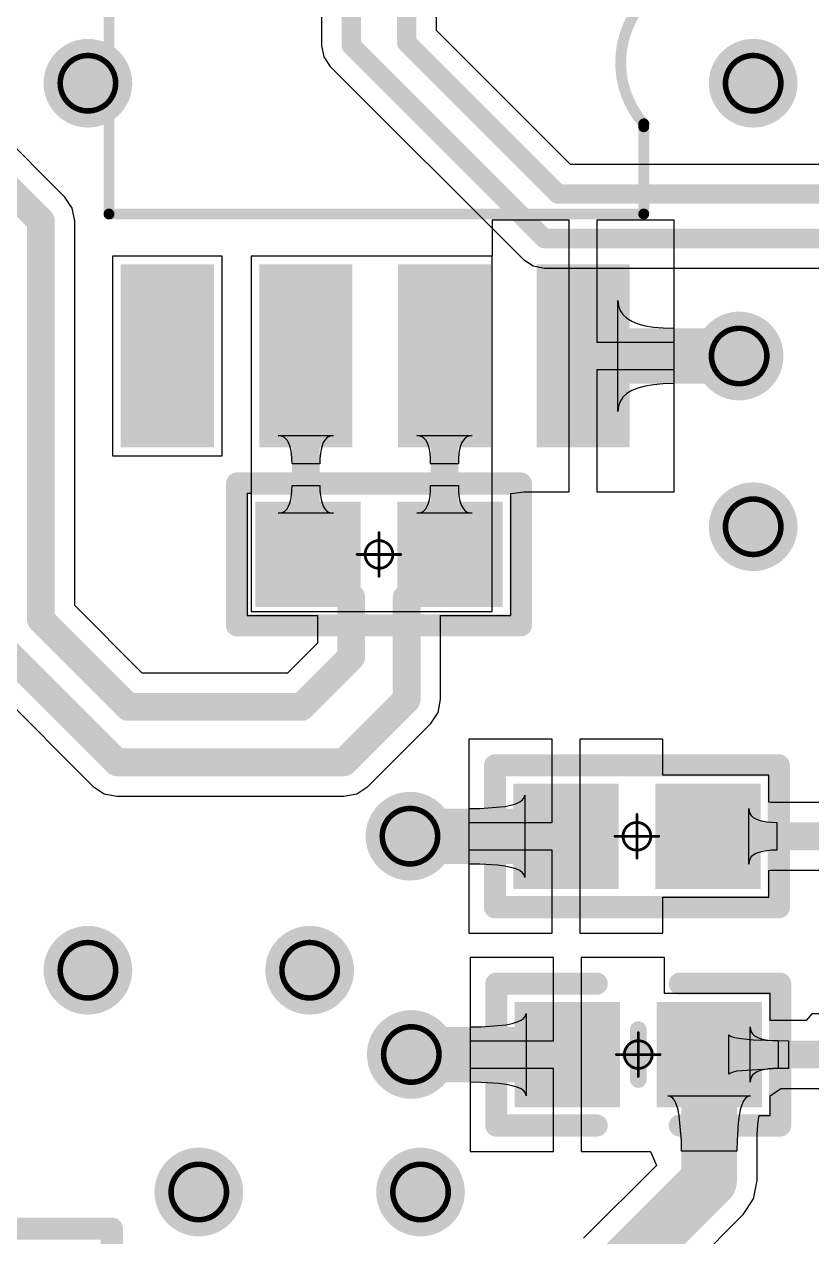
# Model space of a CAD drawing. Header units: millimetres. Extents: x -1.72 to 0.75, y -0.35 to 1.04.
# Drawn here: x -1.378 to -1.0939, y 0.2039 to 0.6413 of the extents above; entities that cross this region are included whole.
import ezdxf

# ---------------------------------------------------------------- set-up
doc = ezdxf.new("R2010")
doc.units = ezdxf.units.MM
doc.header["$MEASUREMENT"] = 0
for name, color, linetype in [('BottomLayer', 5, 'Continuous'), ('BottomSolder', 6, 'Continuous'), ('DrillDrawing', 1, 'Continuous'), ('Mechanical15', 56, 'Continuous'), ('MultiLayer', 9, 'Continuous'), ('TopLayer', 1, 'Continuous'), ('TopOverlay', 2, 'Continuous'), ('TopPaste', 8, 'Continuous'), ('TopSolder', 216, 'Continuous'), ('ViaHoleLayer', 16, 'Continuous')]:
    doc.layers.add(name, color=color, linetype=linetype)

# ---------------------------------------------------------------- blocks, each defined once
blk = doc.blocks.new('R_0603_L_10')
at = {"layer": 'Mechanical15'}
for points, const_width in [([(0.005, 0, 1), (-0.005, 0, 1)], 0.001), ([(-0.0002499, 0.0078742, 1), (0.0002501, 0.0078742, 1)], 0.0005), ([(-0.0081241, 0, 1), (-0.0076241, 0, 1)], 0.0005), ([(-0.00525, 0, 1), (-0.00475, 0, 1)], 0.0005), ([(0.00475, 0, 1), (0.00525, 0, 1)], 0.0005), ([(0.0076241, 0, 1), (0.0081241, 0, 1)], 0.0005), ([(-0.00025, -0.0078741, 1), (0.00025, -0.0078741, 1)], 0.0005)]:
    blk.add_lwpolyline(points, format="xyb", close=True, dxfattribs=dict(at, const_width=const_width))
at = {"layer": 'Mechanical15', "const_width": 0.001}
for points in [[(1e-07, 0.0078742), (0, -0.0078741)], [(0.0078741, 0), (-0.0078741, 0)]]:
    blk.add_lwpolyline(points, dxfattribs=at)
at = {"layer": 'TopLayer'}
for points in [[(-0.040594, -0.0150034), (-0.010594, -0.0150034), (-0.040594, 0.0149966), (-0.010594, 0.0149966)], [(0.0105875, -0.0150033), (0.0405875, -0.0150033), (0.0105875, 0.0149967), (0.0405875, 0.0149967)]]:
    blk.add_solid(points, dxfattribs=at)
at = {"layer": 'TopOverlay', "const_width": 0.008}
for points in [[(-0.0511842, 0.0255875), (-0.0511843, -0.025594)], [(0.0511778, 0.0255875), (-0.0511842, 0.0255875)], [(0.0511778, 0.0255875), (0.0511778, -0.025594)], [(0.0511778, -0.025594), (-0.0511843, -0.025594)]]:
    blk.add_lwpolyline(points, dxfattribs=at)
at = {"layer": 'TopOverlay', "const_width": 0.004}
for points in [[(-0.0531842, 0.0255875, 1), (-0.0491842, 0.0255875, 1)], [(-0.0531842, 0.0255875, 1), (-0.0491842, 0.0255875, 1)], [(0.0491778, 0.0255875, 1), (0.0531778, 0.0255875, 1)], [(0.0491778, 0.0255875, 1), (0.0531778, 0.0255875, 1)], [(-0.0531843, -0.025594, 1), (-0.0491843, -0.025594, 1)], [(-0.0531843, -0.025594, 1), (-0.0491843, -0.025594, 1)], [(0.0491778, -0.025594, 1), (0.0531778, -0.025594, 1)], [(0.0491778, -0.025594, 1), (0.0531778, -0.025594, 1)]]:
    blk.add_lwpolyline(points, format="xyb", close=True, dxfattribs=at)
at = {"layer": 'TopPaste'}
for points in [[(-0.040594, -0.0150034), (-0.010594, -0.0150034), (-0.040594, 0.0149966), (-0.010594, 0.0149966)], [(0.0105875, -0.0150033), (0.0405875, -0.0150033), (0.0105875, 0.0149967), (0.0405875, 0.0149967)]]:
    blk.add_solid(points, dxfattribs=at)
at = {"layer": 'TopSolder'}
for points in [[(-0.044594, -0.0190034), (-0.006594, -0.0190034), (-0.044594, 0.0189966), (-0.006594, 0.0189966)], [(0.0065875, -0.0190033), (0.0445875, -0.0190033), (0.0065875, 0.0189967), (0.0445875, 0.0189967)]]:
    blk.add_solid(points, dxfattribs=at)
blk = doc.blocks.new('R_0603_L_14')
at = {"layer": 'Mechanical15'}
for points, const_width in [([(0.005, 0, 1), (-0.005, 0, 1)], 0.001), ([(-0.00025, 0.007874, 1), (0.00025, 0.007874, 1)], 0.0005), ([(-0.0081241, 0, 1), (-0.0076241, 0, 1)], 0.0005), ([(-0.00525, 0, 1), (-0.00475, 0, 1)], 0.0005), ([(0.00475, 0, 1), (0.00525, 0, 1)], 0.0005), ([(0.007624, 0, 1), (0.008124, 0, 1)], 0.0005), ([(-0.00025, -0.0078741, 1), (0.00025, -0.0078741, 1)], 0.0005)]:
    blk.add_lwpolyline(points, format="xyb", close=True, dxfattribs=dict(at, const_width=const_width))
at = {"layer": 'Mechanical15', "const_width": 0.001}
for points in [[(0, 0.007874), (0, -0.0078741)], [(0.007874, 0), (-0.0078741, 0)]]:
    blk.add_lwpolyline(points, dxfattribs=at)
at = {"layer": 'TopLayer'}
for points in [[(-0.0405938, -0.0150032), (-0.0105938, -0.0150032), (-0.0405938, 0.0149968), (-0.0105938, 0.0149968)], [(0.0105874, -0.0150032), (0.0405874, -0.0150032), (0.0105874, 0.0149968), (0.0405874, 0.0149968)]]:
    blk.add_solid(points, dxfattribs=at)
at = {"layer": 'TopOverlay', "const_width": 0.008}
for points in [[(-0.0511843, 0.0255874), (-0.0511843, -0.0255938)], [(0.0511779, 0.0255874), (-0.0511843, 0.0255874)], [(0.0511779, 0.0255874), (0.0511779, -0.0255938)], [(0.0511779, -0.0255938), (-0.0511843, -0.0255938)]]:
    blk.add_lwpolyline(points, dxfattribs=at)
at = {"layer": 'TopOverlay', "const_width": 0.004}
for points in [[(-0.0531843, 0.0255874, 1), (-0.0491843, 0.0255874, 1)], [(-0.0531843, 0.0255874, 1), (-0.0491843, 0.0255874, 1)], [(0.0491779, 0.0255874, 1), (0.0531779, 0.0255874, 1)], [(0.0491779, 0.0255874, 1), (0.0531779, 0.0255874, 1)], [(-0.0531843, -0.0255938, 1), (-0.0491843, -0.0255938, 1)], [(-0.0531843, -0.0255938, 1), (-0.0491843, -0.0255938, 1)], [(0.0491779, -0.0255938, 1), (0.0531779, -0.0255938, 1)], [(0.0491779, -0.0255938, 1), (0.0531779, -0.0255938, 1)]]:
    blk.add_lwpolyline(points, format="xyb", close=True, dxfattribs=at)
at = {"layer": 'TopPaste'}
for points in [[(-0.0405938, -0.0150032), (-0.0105938, -0.0150032), (-0.0405938, 0.0149968), (-0.0105938, 0.0149968)], [(0.0105874, -0.0150032), (0.0405874, -0.0150032), (0.0105874, 0.0149968), (0.0405874, 0.0149968)]]:
    blk.add_solid(points, dxfattribs=at)
at = {"layer": 'TopSolder'}
for points in [[(-0.0445938, -0.0190032), (-0.0065938, -0.0190032), (-0.0445938, 0.0189968), (-0.0065938, 0.0189968)], [(0.0065874, -0.0190032), (0.0445874, -0.0190032), (0.0065874, 0.0189968), (0.0445874, 0.0189968)]]:
    blk.add_solid(points, dxfattribs=at)
blk = doc.blocks.new('R_0603_L_15')
at = {"layer": 'Mechanical15'}
for points, const_width in [([(0.005, 0, 1), (-0.005, 0, 1)], 0.001), ([(-0.00025, 0.0078741, 1), (0.00025, 0.0078741, 1)], 0.0005), ([(-0.0081241, 0, 1), (-0.0076241, 0, 1)], 0.0005), ([(-0.00525, 0, 1), (-0.00475, 0, 1)], 0.0005), ([(0.00475, 0, 1), (0.00525, 0, 1)], 0.0005), ([(0.0076241, 0, 1), (0.0081241, 0, 1)], 0.0005), ([(-0.00025, -0.0078741, 1), (0.00025, -0.0078741, 1)], 0.0005)]:
    blk.add_lwpolyline(points, format="xyb", close=True, dxfattribs=dict(at, const_width=const_width))
at = {"layer": 'Mechanical15', "const_width": 0.001}
for points in [[(0, 0.0078741), (0, -0.0078741)], [(0.0078741, 0), (-0.0078741, 0)]]:
    blk.add_lwpolyline(points, dxfattribs=at)
at = {"layer": 'TopLayer'}
for points in [[(-0.0405938, -0.0150032), (-0.0105938, -0.0150032), (-0.0405938, 0.0149968), (-0.0105938, 0.0149968)], [(0.0105874, -0.0150032), (0.0405874, -0.0150032), (0.0105874, 0.0149968), (0.0405874, 0.0149968)]]:
    blk.add_solid(points, dxfattribs=at)
at = {"layer": 'TopOverlay', "const_width": 0.008}
for points in [[(-0.0511843, 0.0255874), (-0.0511843, -0.0255938)], [(0.0511779, 0.0255874), (-0.0511843, 0.0255874)], [(0.0511779, 0.0255874), (0.0511779, -0.0255938)], [(0.0511779, -0.0255938), (-0.0511843, -0.0255938)]]:
    blk.add_lwpolyline(points, dxfattribs=at)
at = {"layer": 'TopOverlay', "const_width": 0.004}
for points in [[(-0.0531843, 0.0255874, 1), (-0.0491843, 0.0255874, 1)], [(-0.0531843, 0.0255874, 1), (-0.0491843, 0.0255874, 1)], [(0.0491779, 0.0255874, 1), (0.0531779, 0.0255874, 1)], [(0.0491779, 0.0255874, 1), (0.0531779, 0.0255874, 1)], [(-0.0531843, -0.0255938, 1), (-0.0491843, -0.0255938, 1)], [(-0.0531843, -0.0255938, 1), (-0.0491843, -0.0255938, 1)], [(0.0491779, -0.0255938, 1), (0.0531779, -0.0255938, 1)], [(0.0491779, -0.0255938, 1), (0.0531779, -0.0255938, 1)]]:
    blk.add_lwpolyline(points, format="xyb", close=True, dxfattribs=at)
at = {"layer": 'TopPaste'}
for points in [[(-0.0405938, -0.0150032), (-0.0105938, -0.0150032), (-0.0405938, 0.0149968), (-0.0105938, 0.0149968)], [(0.0105874, -0.0150032), (0.0405874, -0.0150032), (0.0105874, 0.0149968), (0.0405874, 0.0149968)]]:
    blk.add_solid(points, dxfattribs=at)
at = {"layer": 'TopSolder'}
for points in [[(-0.0445938, -0.0190032), (-0.0065938, -0.0190032), (-0.0445938, 0.0189968), (-0.0065938, 0.0189968)], [(0.0065874, -0.0190032), (0.0445874, -0.0190032), (0.0065874, 0.0189968), (0.0445874, 0.0189968)]]:
    blk.add_solid(points, dxfattribs=at)
blk = doc.blocks.new('SOIC_8_150____22')
at = {"layer": 'TopLayer'}
for points in [[(-0.029, 0.0127953), (-0.029, -0.0127953), (0.029, 0.0127953), (0.029, -0.0127953)], [(0.1875352, 0.0127952), (0.1875352, -0.0127954), (0.2455352, 0.0127952), (0.2455352, -0.0127954)], [(-0.0290005, -0.0372051), (-0.0290005, -0.0627957), (0.0289995, -0.0372051), (0.0289995, -0.0627957)], [(0.1875354, -0.037205), (0.1875354, -0.0627956), (0.2455354, -0.037205), (0.2455354, -0.0627956)], [(-0.0290001, -0.0872048), (-0.0290001, -0.1127954), (0.0289999, -0.0872048), (0.0289999, -0.1127954)], [(0.1875354, -0.0872048), (0.1875354, -0.1127954), (0.2455354, -0.0872048), (0.2455354, -0.1127954)], [(-0.0290004, -0.1372046), (-0.0290004, -0.1627952), (0.0289996, -0.1372046), (0.0289996, -0.1627952)], [(0.1875353, -0.1372046), (0.1875353, -0.1627952), (0.2455353, -0.1372046), (0.2455353, -0.1627952)]]:
    blk.add_solid(points, dxfattribs=at)
at = {"layer": 'TopOverlay', "const_width": 0.003937}
for points in [[(0.0531493, -0.1710473), (0.0531493, 0.0228503)], [(0.086614, 0.0228503), (0.0531493, 0.0228503)], [(0.1653543, 0.0218658), (0.133858, 0.0218659)], [(0.1653543, -0.1710475), (0.1653543, 0.0218658)], [(0.1653543, -0.1710475), (0.0531493, -0.1710473)]]:
    blk.add_lwpolyline(points, dxfattribs=at)
at = {"layer": 'TopOverlay'}
for points, const_width in [([(0.0521651, 0.0228503, 1), (0.0541335, 0.0228503, 1)], 0.0019685), ([(0.0521651, 0.0228503, 1), (0.0541335, 0.0228503, 1)], 0.0019685), ([(0.0856298, 0.0228503, 1), (0.0875982, 0.0228503, 1)], 0.0019685), ([(0.0866139, 0.0228499, 1), (0.0885823, 0.0228499, 1)], 0.0019685), ([(0.1318511, 0.0219093, 1), (0.1338195, 0.0219093, 1)], 0.0019685), ([(0.1328738, 0.0218659, 1), (0.1348422, 0.0218659, 1)], 0.0019685), ([(0.1643701, 0.0218658, 1), (0.1663385, 0.0218658, 1)], 0.0019685), ([(0.1643701, 0.0218658, 1), (0.1663385, 0.0218658, 1)], 0.0019685), ([(0.0669288, 0.0110392, 1), (0.0629918, 0.0110392, 1)], 0.012), ([(0.0599918, 0.0110392, 1), (0.0659918, 0.0110392, 1)], 0.006), ([(0.0639288, 0.0110392, 1), (0.0699288, 0.0110392, 1)], 0.006), ([(0.0521651, -0.1710473, 1), (0.0541335, -0.1710473, 1)], 0.0019685), ([(0.0521651, -0.1710473, 1), (0.0541335, -0.1710473, 1)], 0.0019685), ([(0.1643701, -0.1710475, 1), (0.1663385, -0.1710475, 1)], 0.0019685), ([(0.1643701, -0.1710475, 1), (0.1663385, -0.1710475, 1)], 0.0019685)]:
    blk.add_lwpolyline(points, format="xyb", close=True, dxfattribs=dict(at, const_width=const_width))
at = {"layer": 'TopOverlay', "const_width": 0.003937}
blk.add_lwpolyline([(0.1328353, 0.0219093, -0.390033759600427), (0.0875981, 0.0228499)], format="xyb", dxfattribs=at)
at = {"layer": 'TopPaste'}
for points in [[(-0.029, 0.0127953), (-0.029, -0.0127953), (0.029, 0.0127953), (0.029, -0.0127953)], [(0.1875352, 0.0127952), (0.1875352, -0.0127954), (0.2455352, 0.0127952), (0.2455352, -0.0127954)], [(-0.0290005, -0.0372051), (-0.0290005, -0.0627957), (0.0289995, -0.0372051), (0.0289995, -0.0627957)], [(0.1875354, -0.037205), (0.1875354, -0.0627956), (0.2455354, -0.037205), (0.2455354, -0.0627956)], [(-0.0290001, -0.0872048), (-0.0290001, -0.1127954), (0.0289999, -0.0872048), (0.0289999, -0.1127954)], [(0.1875354, -0.0872048), (0.1875354, -0.1127954), (0.2455354, -0.0872048), (0.2455354, -0.1127954)], [(-0.0290004, -0.1372046), (-0.0290004, -0.1627952), (0.0289996, -0.1372046), (0.0289996, -0.1627952)], [(0.1875353, -0.1372046), (0.1875353, -0.1627952), (0.2455353, -0.1372046), (0.2455353, -0.1627952)]]:
    blk.add_solid(points, dxfattribs=at)
at = {"layer": 'TopSolder'}
for points in [[(-0.033, 0.0167953), (-0.033, -0.0167953), (0.033, 0.0167953), (0.033, -0.0167953)], [(0.1835352, 0.0167952), (0.1835352, -0.0167954), (0.2495352, 0.0167952), (0.2495352, -0.0167954)], [(-0.0330005, -0.0332051), (-0.0330005, -0.0667957), (0.0329995, -0.0332051), (0.0329995, -0.0667957)], [(0.1835354, -0.033205), (0.1835354, -0.0667956), (0.2495354, -0.033205), (0.2495354, -0.0667956)], [(-0.0330001, -0.0832048), (-0.0330001, -0.1167954), (0.0329999, -0.0832048), (0.0329999, -0.1167954)], [(0.1835354, -0.0832048), (0.1835354, -0.1167954), (0.2495354, -0.0832048), (0.2495354, -0.1167954)], [(-0.0330004, -0.1332046), (-0.0330004, -0.1667952), (0.0329996, -0.1332046), (0.0329996, -0.1667952)], [(0.1835353, -0.1332046), (0.1835353, -0.1667952), (0.2495353, -0.1332046), (0.2495353, -0.1667952)]]:
    blk.add_solid(points, dxfattribs=at)
blk = doc.blocks.new('C_0603_L_38')
at = {"layer": 'Mechanical15'}
for points, const_width in [([(0.005, 0, 1), (-0.005, 0, 1)], 0.001), ([(-0.00025, 0.0078741, 1), (0.00025, 0.0078741, 1)], 0.0005), ([(-0.0081241, 0, 1), (-0.0076241, 0, 1)], 0.0005), ([(-0.00525, 0, 1), (-0.00475, 0, 1)], 0.0005), ([(0.00475, 0, 1), (0.00525, 0, 1)], 0.0005), ([(0.0076241, 0, 1), (0.0081241, 0, 1)], 0.0005), ([(-0.00025, -0.0078741, 1), (0.00025, -0.0078741, 1)], 0.0005)]:
    blk.add_lwpolyline(points, format="xyb", close=True, dxfattribs=dict(at, const_width=const_width))
at = {"layer": 'Mechanical15', "const_width": 0.001}
for points in [[(0, -0.0078741), (0, 0.0078741)], [(-0.0078741, 0), (0.0078741, 0)]]:
    blk.add_lwpolyline(points, dxfattribs=at)
at = {"layer": 'TopLayer'}
for points in [[(-0.0405938, -0.0150032), (-0.0105938, -0.0150032), (-0.0405938, 0.0149968), (-0.0105938, 0.0149968)], [(0.0105874, -0.0150032), (0.0405874, -0.0150032), (0.0105874, 0.0149968), (0.0405874, 0.0149968)]]:
    blk.add_solid(points, dxfattribs=at)
at = {"layer": 'TopOverlay'}
for points, const_width in [([(-0.0511843, 0.0255874), (-0.015, 0.0255874)], 0.008), ([(-0.0511843, -0.0255938), (-0.0511843, 0.0255874)], 0.008), ([(0.015, 0.0255874), (0.0511779, 0.0255874)], 0.008), ([(0.0511779, -0.0255938), (0.0511779, 0.0255874)], 0.008), ([(0, -0.0090001), (0, 0.0090001)], 0.006), ([(-0.003, 0), (0, 0)], 0.006), ([(0, 0), (0.003, 0)], 0.006), ([(-0.0511843, -0.0255938), (-0.0150001, -0.0255938)], 0.008), ([(0.0150001, -0.0255938), (0.0511779, -0.0255938)], 0.008)]:
    blk.add_lwpolyline(points, dxfattribs=dict(at, const_width=const_width))
for points, const_width in [([(-0.0531843, 0.0255874, 1), (-0.0491843, 0.0255874, 1)], 0.004), ([(-0.0531843, 0.0255874, 1), (-0.0491843, 0.0255874, 1)], 0.004), ([(-0.017, 0.0255874, 1), (-0.013, 0.0255874, 1)], 0.004), ([(0.013, 0.0255874, 1), (0.017, 0.0255874, 1)], 0.004), ([(0.0491779, 0.0255874, 1), (0.0531779, 0.0255874, 1)], 0.004), ([(0.0491779, 0.0255874, 1), (0.0531779, 0.0255874, 1)], 0.004), ([(-0.0015, 0.0090001, 1), (0.0015, 0.0090001, 1)], 0.003), ([(-0.0045, 0, 1), (-0.0015, 0, 1)], 0.003), ([(-0.0015, 0, 1), (0.0015, 0, 1)], 0.003), ([(-0.0015, 0, 1), (0.0015, 0, 1)], 0.003), ([(0.0015, 0, 1), (0.0045, 0, 1)], 0.003), ([(-0.0015, -0.0090001, 1), (0.0015, -0.0090001, 1)], 0.003), ([(-0.0531843, -0.0255938, 1), (-0.0491843, -0.0255938, 1)], 0.004), ([(-0.0531843, -0.0255938, 1), (-0.0491843, -0.0255938, 1)], 0.004), ([(-0.0170001, -0.0255938, 1), (-0.0130001, -0.0255938, 1)], 0.004), ([(0.0130001, -0.0255938, 1), (0.0170001, -0.0255938, 1)], 0.004), ([(0.0491779, -0.0255938, 1), (0.0531779, -0.0255938, 1)], 0.004), ([(0.0491779, -0.0255938, 1), (0.0531779, -0.0255938, 1)], 0.004)]:
    blk.add_lwpolyline(points, format="xyb", close=True, dxfattribs=dict(at, const_width=const_width))
at = {"layer": 'TopPaste'}
for points in [[(-0.0405938, -0.0150032), (-0.0105938, -0.0150032), (-0.0405938, 0.0149968), (-0.0105938, 0.0149968)], [(0.0105874, -0.0150032), (0.0405874, -0.0150032), (0.0105874, 0.0149968), (0.0405874, 0.0149968)]]:
    blk.add_solid(points, dxfattribs=at)
at = {"layer": 'TopSolder'}
for points in [[(-0.0445938, -0.0190032), (-0.0065938, -0.0190032), (-0.0445938, 0.0189968), (-0.0065938, 0.0189968)], [(0.0065874, -0.0190032), (0.0445874, -0.0190032), (0.0065874, 0.0189968), (0.0445874, 0.0189968)]]:
    blk.add_solid(points, dxfattribs=at)

msp = doc.modelspace()

# ---------------------------------------------------------------- linework, layer by layer
at = {"layer": 'BottomLayer'}
for p, q in [((-1.2707057, 0.6605656), (-1.2707057, 0.6336488)), ((-1.2292943, 0.6390673), (-1.2292943, 0.6577701)), ((-1.1809328, 0.5907057), (-1.2292943, 0.6390673)), ((-1.2707057, 0.6336488), (-1.2698908, 0.6295519)), ((-1.2698908, 0.6295519), (-1.2675701, 0.6260787)), ((-1.2675701, 0.6260787), (-1.1979013, 0.55641)), ((-1.025, 0.5907057), (-1.1809328, 0.5907057)), ((-1.1979013, 0.55641), (-1.1979011, 0.5564097)), ((-1.1979011, 0.5564097), (-1.1944279, 0.554089)), ((-1.1944279, 0.554089), (-1.190331, 0.5532741)), ((-1.190331, 0.5532741), (-1.0411489, 0.5532741))]:
    msp.add_line(p, q, dxfattribs=at)
at = {"layer": 'BottomLayer', "const_width": 0.007}
for points in [[(-1.26, 0.6336488), (-1.26, 0.665)], [(-1.24, 0.6346328), (-1.24, 0.6622046)], [(-1.26, 0.6336488), (-1.190331, 0.5639798)], [(-1.24, 0.6346328), (-1.1853672, 0.58)], [(-1.1853672, 0.58), (-1.025, 0.58)], [(-1.190331, 0.5639798), (-1.0367144, 0.5639798)]]:
    msp.add_lwpolyline(points, dxfattribs=at)
at = {"layer": 'BottomLayer'}
for points, const_width in [([(-1.26175, 0.6336488, 1), (-1.25825, 0.6336488, 1)], 0.0035), ([(-1.26175, 0.6336488, 1), (-1.25825, 0.6336488, 1)], 0.0035), ([(-1.24175, 0.6346328, 1), (-1.23825, 0.6346328, 1)], 0.0035), ([(-1.24175, 0.6346328, 1), (-1.23825, 0.6346328, 1)], 0.0035), ([(-1.361, 0.62, 1), (-1.349, 0.62, 1)], 0.012), ([(-1.121, 0.62, 1), (-1.109, 0.62, 1)], 0.012), ([(-1.1871172, 0.58, 1), (-1.1836172, 0.58, 1)], 0.0035), ([(-1.1871172, 0.58, 1), (-1.1836172, 0.58, 1)], 0.0035), ([(-1.192081, 0.5639798, 1), (-1.188581, 0.5639798, 1)], 0.0035), ([(-1.192081, 0.5639798, 1), (-1.188581, 0.5639798, 1)], 0.0035), ([(-1.1260597, 0.5215943, 1), (-1.1140597, 0.5215943, 1)], 0.012), ([(-1.121, 0.46, 1), (-1.109, 0.46, 1)], 0.012), ([(-1.2448235, 0.3483609, 1), (-1.2328235, 0.3483609, 1)], 0.012), ([(-1.361, 0.3, 1), (-1.349, 0.3, 1)], 0.012), ([(-1.281, 0.3, 1), (-1.269, 0.3, 1)], 0.012), ([(-1.2443339, 0.2696145, 1), (-1.2323339, 0.2696145, 1)], 0.012), ([(-1.321, 0.22, 1), (-1.309, 0.22, 1)], 0.012), ([(-1.241, 0.22, 1), (-1.229, 0.22, 1)], 0.012)]:
    msp.add_lwpolyline(points, format="xyb", close=True, dxfattribs=dict(at, const_width=const_width))
at = {"layer": 'BottomSolder', "const_width": 0.016}
for points in [[(-1.363, 0.62, 1), (-1.347, 0.62, 1)], [(-1.123, 0.62, 1), (-1.107, 0.62, 1)], [(-1.1280597, 0.5215943, 1), (-1.1120597, 0.5215943, 1)], [(-1.123, 0.46, 1), (-1.107, 0.46, 1)], [(-1.2468235, 0.3483609, 1), (-1.2308235, 0.3483609, 1)], [(-1.363, 0.3, 1), (-1.347, 0.3, 1)], [(-1.283, 0.3, 1), (-1.267, 0.3, 1)], [(-1.2463339, 0.2696145, 1), (-1.2303339, 0.2696145, 1)], [(-1.323, 0.22, 1), (-1.307, 0.22, 1)], [(-1.243, 0.22, 1), (-1.227, 0.22, 1)]]:
    msp.add_lwpolyline(points, format="xyb", close=True, dxfattribs=at)
at = {"layer": 'DrillDrawing'}
for points, const_width in [([(-1.345, 0.62, 1), (-1.365, 0.62, 1)], 0.002), ([(-1.105, 0.62, 1), (-1.125, 0.62, 1)], 0.002), ([(-1.3655, 0.62, 1), (-1.3645, 0.62, 1)], 0.001), ([(-1.3455, 0.62, 1), (-1.3445, 0.62, 1)], 0.001), ([(-1.1255, 0.62, 1), (-1.1245, 0.62, 1)], 0.001), ([(-1.1055, 0.62, 1), (-1.1045, 0.62, 1)], 0.001), ([(-1.1100597, 0.5215943, 1), (-1.1300597, 0.5215943, 1)], 0.002), ([(-1.1305597, 0.5215943, 1), (-1.1295597, 0.5215943, 1)], 0.001), ([(-1.1105597, 0.5215943, 1), (-1.1095597, 0.5215943, 1)], 0.001), ([(-1.105, 0.46, 1), (-1.125, 0.46, 1)], 0.002), ([(-1.1255, 0.46, 1), (-1.1245, 0.46, 1)], 0.001), ([(-1.1055, 0.46, 1), (-1.1045, 0.46, 1)], 0.001), ([(-1.2288235, 0.3483609, 1), (-1.2488235, 0.3483609, 1)], 0.002), ([(-1.2493235, 0.3483609, 1), (-1.2483235, 0.3483609, 1)], 0.001), ([(-1.2293235, 0.3483609, 1), (-1.2283235, 0.3483609, 1)], 0.001), ([(-1.345, 0.3, 1), (-1.365, 0.3, 1)], 0.002), ([(-1.265, 0.3, 1), (-1.285, 0.3, 1)], 0.002), ([(-1.3655, 0.3, 1), (-1.3645, 0.3, 1)], 0.001), ([(-1.3455, 0.3, 1), (-1.3445, 0.3, 1)], 0.001), ([(-1.2855, 0.3, 1), (-1.2845, 0.3, 1)], 0.001), ([(-1.2655, 0.3, 1), (-1.2645, 0.3, 1)], 0.001), ([(-1.2283339, 0.2696145, 1), (-1.2483339, 0.2696145, 1)], 0.002), ([(-1.2488339, 0.2696145, 1), (-1.2478339, 0.2696145, 1)], 0.001), ([(-1.2288339, 0.2696145, 1), (-1.2278339, 0.2696145, 1)], 0.001), ([(-1.305, 0.22, 1), (-1.325, 0.22, 1)], 0.002), ([(-1.225, 0.22, 1), (-1.245, 0.22, 1)], 0.002), ([(-1.3255, 0.22, 1), (-1.3245, 0.22, 1)], 0.001), ([(-1.3055, 0.22, 1), (-1.3045, 0.22, 1)], 0.001), ([(-1.2455, 0.22, 1), (-1.2445, 0.22, 1)], 0.001), ([(-1.2255, 0.22, 1), (-1.2245, 0.22, 1)], 0.001)]:
    msp.add_lwpolyline(points, format="xyb", close=True, dxfattribs=dict(at, const_width=const_width))
at = {"layer": 'MultiLayer', "const_width": 0.012}
for points in [[(-1.361, 0.62, 1), (-1.349, 0.62, 1)], [(-1.121, 0.62, 1), (-1.109, 0.62, 1)], [(-1.1260597, 0.5215943, 1), (-1.1140597, 0.5215943, 1)], [(-1.121, 0.46, 1), (-1.109, 0.46, 1)], [(-1.2448235, 0.3483609, 1), (-1.2328235, 0.3483609, 1)], [(-1.361, 0.3, 1), (-1.349, 0.3, 1)], [(-1.281, 0.3, 1), (-1.269, 0.3, 1)], [(-1.2443339, 0.2696145, 1), (-1.2323339, 0.2696145, 1)], [(-1.321, 0.22, 1), (-1.309, 0.22, 1)], [(-1.241, 0.22, 1), (-1.229, 0.22, 1)]]:
    msp.add_lwpolyline(points, format="xyb", close=True, dxfattribs=at)
at = {"layer": 'TopLayer'}
for p, q in [((-1.3632933, 0.5788873), (-1.4130575, 0.6286515)), ((-1.360641, 0.574918), (-1.3632933, 0.5788873)), ((-1.3597097, 0.5702358), (-1.360641, 0.574918)), ((-1.3597097, 0.4315427), (-1.3597097, 0.5702358)), ((-1.181351, 0.570631), (-1.2091463, 0.570631)), ((-1.2091463, 0.570631), (-1.2091463, 0.5576309)), ((-1.181351, 0.521631), (-1.181351, 0.570631)), ((-1.1435557, 0.570631), (-1.171351, 0.570631)), ((-1.171351, 0.570631), (-1.171351, 0.526631)), ((-1.1435557, 0.526631), (-1.1435557, 0.570631)), ((-1.3065555, 0.5576309), (-1.3461461, 0.5576309)), ((-1.3461461, 0.5576309), (-1.3461461, 0.4856309)), ((-1.3065555, 0.4856309), (-1.3065555, 0.5576309)), ((-1.2091463, 0.5576309), (-1.2961463, 0.5576308)), ((-1.2091463, 0.5576309), (-1.2961463, 0.5576308)), ((-1.2961463, 0.5576308), (-1.2961463, 0.4294445)), ((-1.2961463, 0.5576308), (-1.2961463, 0.4856308)), ((-1.2091463, 0.4294445), (-1.2091463, 0.5576309)), ((-1.1637957, 0.501631), (-1.1637957, 0.541631)), ((-1.1637957, 0.541631), (-1.1635945, 0.539731)), ((-1.1635945, 0.539731), (-1.1629909, 0.538031)), ((-1.1629909, 0.538031), (-1.1619849, 0.536531)), ((-1.1619849, 0.536531), (-1.1605765, 0.535231)), ((-1.1605765, 0.535231), (-1.1587657, 0.534131)), ((-1.1587657, 0.534131), (-1.1565525, 0.533231)), ((-1.1565525, 0.533231), (-1.1539369, 0.532531)), ((-1.1539369, 0.532531), (-1.1509189, 0.532031)), ((-1.1509189, 0.532031), (-1.1474985, 0.531731)), ((-1.1474985, 0.531731), (-1.1436757, 0.531631)), ((-1.1436757, 0.531631), (-1.1436757, 0.511631)), ((-1.171351, 0.526631), (-1.1435557, 0.526631)), ((-1.181351, 0.472631), (-1.181351, 0.521631)), ((-1.1435557, 0.516631), (-1.171351, 0.516631)), ((-1.171351, 0.516631), (-1.171351, 0.472631)), ((-1.1435557, 0.472631), (-1.1435557, 0.516631)), ((-1.1605765, 0.508031), (-1.1619849, 0.506731)), ((-1.1587657, 0.509131), (-1.1605765, 0.508031)), ((-1.1565525, 0.510031), (-1.1587657, 0.509131)), ((-1.1539369, 0.510731), (-1.1565525, 0.510031)), ((-1.1509189, 0.511231), (-1.1539369, 0.510731)), ((-1.1474985, 0.511531), (-1.1509189, 0.511231)), ((-1.1436757, 0.511631), (-1.1474985, 0.511531)), ((-1.1635945, 0.503531), (-1.1637957, 0.501631)), ((-1.1629909, 0.505231), (-1.1635945, 0.503531)), ((-1.1619849, 0.506731), (-1.1629909, 0.505231)), ((-1.285401, 0.4927696), (-1.286351, 0.4928708)), ((-1.286351, 0.4928708), (-1.266351, 0.4928708)), ((-1.284551, 0.492466), (-1.285401, 0.4927696)), ((-1.283801, 0.49196), (-1.284551, 0.492466)), ((-1.283151, 0.4912516), (-1.283801, 0.49196)), ((-1.282601, 0.4903408), (-1.283151, 0.4912516)), ((-1.282151, 0.4892276), (-1.282601, 0.4903408)), ((-1.270101, 0.4903408), (-1.270551, 0.4892276)), ((-1.269551, 0.4912516), (-1.270101, 0.4903408)), ((-1.268901, 0.49196), (-1.269551, 0.4912516)), ((-1.268151, 0.492466), (-1.268901, 0.49196)), ((-1.267301, 0.4927696), (-1.268151, 0.492466)), ((-1.266351, 0.4928708), (-1.267301, 0.4927696)), ((-1.2354012, 0.4927696), (-1.2363512, 0.4928708)), ((-1.2363512, 0.4928708), (-1.2163512, 0.4928708)), ((-1.2345512, 0.492466), (-1.2354012, 0.4927696)), ((-1.2338012, 0.49196), (-1.2345512, 0.492466)), ((-1.2331512, 0.4912516), (-1.2338012, 0.49196)), ((-1.2326012, 0.4903408), (-1.2331512, 0.4912516)), ((-1.2321512, 0.4892276), (-1.2326012, 0.4903408)), ((-1.2201012, 0.4903408), (-1.2205512, 0.4892276)), ((-1.2195512, 0.4912516), (-1.2201012, 0.4903408)), ((-1.2189012, 0.49196), (-1.2195512, 0.4912516)), ((-1.2181512, 0.492466), (-1.2189012, 0.49196)), ((-1.2173012, 0.4927696), (-1.2181512, 0.492466)), ((-1.2163512, 0.4928708), (-1.2173012, 0.4927696)), ((-1.3461461, 0.4856309), (-1.3065555, 0.4856309)), ((-1.2961463, 0.4856308), (-1.2961463, 0.4720033)), ((-1.281801, 0.487912), (-1.282151, 0.4892276)), ((-1.281551, 0.486394), (-1.281801, 0.487912)), ((-1.281401, 0.4846736), (-1.281551, 0.486394)), ((-1.271151, 0.486394), (-1.271301, 0.4846736)), ((-1.270901, 0.487912), (-1.271151, 0.486394)), ((-1.270551, 0.4892276), (-1.270901, 0.487912)), ((-1.2318012, 0.487912), (-1.2321512, 0.4892276)), ((-1.2315512, 0.486394), (-1.2318012, 0.487912)), ((-1.2314012, 0.4846736), (-1.2315512, 0.486394)), ((-1.2211512, 0.486394), (-1.2213012, 0.4846736)), ((-1.2209012, 0.487912), (-1.2211512, 0.486394)), ((-1.2205512, 0.4892276), (-1.2209012, 0.487912)), ((-1.281351, 0.4827508), (-1.281401, 0.4846736)), ((-1.271351, 0.4827508), (-1.281351, 0.4827508)), ((-1.271301, 0.4846736), (-1.271351, 0.4827508)), ((-1.2313512, 0.4827508), (-1.2314012, 0.4846736)), ((-1.2213512, 0.4827508), (-1.2313512, 0.4827508)), ((-1.2213012, 0.4846736), (-1.2213512, 0.4827508)), ((-1.281551, 0.4712833), (-1.281401, 0.4729833)), ((-1.281401, 0.4729833), (-1.281351, 0.4748833)), ((-1.281351, 0.4748833), (-1.271351, 0.4748833)), ((-1.271351, 0.4748833), (-1.271301, 0.4729833)), ((-1.271301, 0.4729833), (-1.271151, 0.4712833)), ((-1.2315512, 0.4712834), (-1.2314012, 0.4729834)), ((-1.2314012, 0.4729834), (-1.2313512, 0.4748834)), ((-1.2313512, 0.4748834), (-1.2213512, 0.4748834)), ((-1.2213512, 0.4748834), (-1.2213012, 0.4729834)), ((-1.2213012, 0.4729834), (-1.2211512, 0.4712834)), ((-1.202406, 0.4720033), (-1.1976659, 0.472631)), ((-1.1976659, 0.472631), (-1.181351, 0.472631)), ((-1.171351, 0.472631), (-1.1435557, 0.472631)), ((-1.2961463, 0.4720033), (-1.2975875, 0.4720033)), ((-1.2975875, 0.4720033), (-1.2975875, 0.4280033)), ((-1.282601, 0.4673833), (-1.282151, 0.4684833)), ((-1.282151, 0.4684833), (-1.281801, 0.4697833)), ((-1.281801, 0.4697833), (-1.281551, 0.4712833)), ((-1.271151, 0.4712833), (-1.270901, 0.4697833)), ((-1.270901, 0.4697833), (-1.270551, 0.4684833)), ((-1.270551, 0.4684833), (-1.270101, 0.4673833)), ((-1.2326012, 0.4673834), (-1.2321512, 0.4684834)), ((-1.2321512, 0.4684834), (-1.2318012, 0.4697834)), ((-1.2318012, 0.4697834), (-1.2315512, 0.4712834)), ((-1.2211512, 0.4712834), (-1.2209012, 0.4697834)), ((-1.2209012, 0.4697834), (-1.2205512, 0.4684834)), ((-1.2205512, 0.4684834), (-1.2201012, 0.4673834)), ((-1.202406, 0.4280034), (-1.202406, 0.4720033)), ((-1.286351, 0.4648833), (-1.285401, 0.4649833)), ((-1.266351, 0.4648833), (-1.286351, 0.4648833)), ((-1.285401, 0.4649833), (-1.284551, 0.4652833)), ((-1.284551, 0.4652833), (-1.283801, 0.4657833)), ((-1.283801, 0.4657833), (-1.283151, 0.4664833)), ((-1.283151, 0.4664833), (-1.282601, 0.4673833)), ((-1.270101, 0.4673833), (-1.269551, 0.4664833)), ((-1.269551, 0.4664833), (-1.268901, 0.4657833)), ((-1.268901, 0.4657833), (-1.268151, 0.4652833)), ((-1.268151, 0.4652833), (-1.267301, 0.4649833)), ((-1.267301, 0.4649833), (-1.266351, 0.4648833)), ((-1.2363512, 0.4648834), (-1.2354012, 0.4649834)), ((-1.2163512, 0.4648834), (-1.2363512, 0.4648834)), ((-1.2354012, 0.4649834), (-1.2345512, 0.4652834)), ((-1.2345512, 0.4652834), (-1.2338012, 0.4657834)), ((-1.2338012, 0.4657834), (-1.2331512, 0.4664834)), ((-1.2331512, 0.4664834), (-1.2326012, 0.4673834)), ((-1.2201012, 0.4673834), (-1.2195512, 0.4664834)), ((-1.2195512, 0.4664834), (-1.2189012, 0.4657834)), ((-1.2189012, 0.4657834), (-1.2181512, 0.4652834)), ((-1.2181512, 0.4652834), (-1.2173012, 0.4649834)), ((-1.2173012, 0.4649834), (-1.2163512, 0.4648834)), ((-1.3354021, 0.4072351), (-1.3597097, 0.4315427)), ((-1.2961463, 0.4294445), (-1.2091463, 0.4294445)), ((-1.2975875, 0.4280033), (-1.2722351, 0.4280033)), ((-1.2722351, 0.4280033), (-1.2722351, 0.4180364)), ((-1.2277649, 0.397691), (-1.2277649, 0.4280034)), ((-1.2277649, 0.4280034), (-1.202406, 0.4280034)), ((-1.4036515, 0.4168369), (-1.3531631, 0.3663485)), ((-1.2722351, 0.4180364), (-1.2830364, 0.4072351)), ((-1.2830364, 0.4072351), (-1.3354021, 0.4072351)), ((-1.2286962, 0.3930088), (-1.2277649, 0.397691)), ((-1.2313485, 0.3890395), (-1.2286962, 0.3930088)), ((-1.2540395, 0.3663485), (-1.2313485, 0.3890395)), ((-1.1875322, 0.3833242), (-1.2175322, 0.3833242)), ((-1.2175322, 0.3833242), (-1.2175322, 0.3533242)), ((-1.1875322, 0.3533242), (-1.1875322, 0.3833242)), ((-1.1475322, 0.3833242), (-1.1775322, 0.3833242)), ((-1.1775322, 0.3833242), (-1.1775322, 0.3483242)), ((-1.1475322, 0.3703242), (-1.1475322, 0.3833242)), ((-1.109351, 0.3703242), (-1.1475322, 0.3703242)), ((-1.109351, 0.3606285), (-1.109351, 0.3703242)), ((-1.3531631, 0.3663485), (-1.3491938, 0.3636962)), ((-1.3491938, 0.3636962), (-1.3445116, 0.3627649)), ((-1.262691, 0.3627649), (-1.2580088, 0.3636962)), ((-1.2580088, 0.3636962), (-1.2540395, 0.3663485)), ((-1.1976122, 0.362277), (-1.1974122, 0.3632042)), ((-1.1974122, 0.3632042), (-1.1974122, 0.3334442)), ((-1.3445116, 0.3627649), (-1.262691, 0.3627649)), ((-1.2136122, 0.358373), (-1.2046122, 0.359105)), ((-1.2046122, 0.359105), (-1.2024122, 0.3595442)), ((-1.2024122, 0.3595442), (-1.2006122, 0.360081)), ((-1.2006122, 0.360081), (-1.1992122, 0.3607154)), ((-1.1992122, 0.3607154), (-1.1982122, 0.3614474)), ((-1.1982122, 0.3614474), (-1.1976122, 0.362277)), ((-1.1092233, 0.3606075), (-1.109351, 0.3606285)), ((-1.1086341, 0.3605561), (-1.1092233, 0.3606075)), ((-1.0830553, 0.3605561), (-1.1086341, 0.3605561)), ((-1.2174122, 0.3583242), (-1.2136122, 0.358373)), ((-1.2174122, 0.3383242), (-1.2174122, 0.3583242)), ((-1.116591, 0.338321), (-1.116591, 0.358321)), ((-1.116591, 0.358321), (-1.1164898, 0.357371)), ((-1.1164898, 0.357371), (-1.1161862, 0.356521)), ((-1.1161862, 0.356521), (-1.1156802, 0.355771)), ((-1.1156802, 0.355771), (-1.1149718, 0.355121)), ((-1.1149718, 0.355121), (-1.114061, 0.354571)), ((-1.114061, 0.354571), (-1.1129478, 0.354121)), ((-1.2175322, 0.3533242), (-1.1875322, 0.3533242)), ((-1.1129478, 0.354121), (-1.1116322, 0.353771)), ((-1.1116322, 0.353771), (-1.1101142, 0.353521)), ((-1.1101142, 0.353521), (-1.1083938, 0.353371)), ((-1.1083938, 0.353371), (-1.106471, 0.353321)), ((-1.106471, 0.353321), (-1.106471, 0.343321)), ((-1.1775322, 0.3483242), (-1.1775322, 0.3133242)), ((-1.1875322, 0.3433242), (-1.2175322, 0.3433242)), ((-1.2175322, 0.3433242), (-1.2175322, 0.3133242)), ((-1.1875322, 0.3133242), (-1.1875322, 0.3433242)), ((-1.1149718, 0.341521), (-1.1156802, 0.340871)), ((-1.114061, 0.342071), (-1.1149718, 0.341521)), ((-1.1129478, 0.342521), (-1.114061, 0.342071)), ((-1.1116322, 0.342871), (-1.1129478, 0.342521)), ((-1.1101142, 0.343121), (-1.1116322, 0.342871)), ((-1.1083938, 0.343271), (-1.1101142, 0.343121)), ((-1.106471, 0.343321), (-1.1083938, 0.343271)), ((-1.2136122, 0.3382754), (-1.2174122, 0.3383242)), ((-1.2072122, 0.337885), (-1.2136122, 0.3382754)), ((-1.2046122, 0.3375434), (-1.2072122, 0.337885)), ((-1.2024122, 0.3371042), (-1.2046122, 0.3375434)), ((-1.2006122, 0.3365674), (-1.2024122, 0.3371042)), ((-1.1164898, 0.339271), (-1.116591, 0.338321)), ((-1.1161862, 0.340121), (-1.1164898, 0.339271)), ((-1.1156802, 0.340871), (-1.1161862, 0.340121)), ((-1.1992122, 0.335933), (-1.2006122, 0.3365674)), ((-1.1982122, 0.335201), (-1.1992122, 0.335933)), ((-1.1976122, 0.3343714), (-1.1982122, 0.335201)), ((-1.1974122, 0.3334442), (-1.1976122, 0.3343714)), ((-1.109351, 0.3360135), (-1.1092232, 0.3360345)), ((-1.109351, 0.3263242), (-1.109351, 0.3360135)), ((-1.1092232, 0.3360345), (-1.1086341, 0.3360859)), ((-1.1086341, 0.3360859), (-1.083062, 0.3360859)), ((-1.1475322, 0.3133242), (-1.1475322, 0.3263242)), ((-1.1475322, 0.3263242), (-1.109351, 0.3263242)), ((-1.2175322, 0.3133242), (-1.1875322, 0.3133242)), ((-1.1775322, 0.3133242), (-1.1475322, 0.3133242)), ((-1.1870426, 0.3045778), (-1.2170426, 0.3045778)), ((-1.2170426, 0.3045778), (-1.2170426, 0.2745778)), ((-1.1870426, 0.2745778), (-1.1870426, 0.3045778)), ((-1.1470426, 0.3045778), (-1.1770426, 0.3045778)), ((-1.1770426, 0.3045778), (-1.1770426, 0.2695778)), ((-1.1470426, 0.2915778), (-1.1470426, 0.3045778)), ((-1.1088614, 0.2915778), (-1.1470426, 0.2915778)), ((-1.1088614, 0.2818885), (-1.1088614, 0.2915778)), ((-1.1971226, 0.2835306), (-1.1969226, 0.2844578)), ((-1.1969226, 0.2844578), (-1.1969226, 0.2546978)), ((-1.2131226, 0.2796266), (-1.2041226, 0.2803586)), ((-1.2041226, 0.2803586), (-1.2019226, 0.2807978)), ((-1.2019226, 0.2807978), (-1.2001226, 0.2813346)), ((-1.2001226, 0.2813346), (-1.1987226, 0.281969)), ((-1.1987226, 0.281969), (-1.1977226, 0.282701)), ((-1.1977226, 0.282701), (-1.1971226, 0.2835306)), ((-1.1087337, 0.2818675), (-1.1088614, 0.2818885)), ((-1.1081989, 0.2818208), (-1.1087337, 0.2818675)), ((-1.1080604, 0.2818161), (-1.1081989, 0.2818208)), ((-1.0959026, 0.2818161), (-1.1080604, 0.2818161)), ((-1.0938879, 0.284271), (-1.0959026, 0.2818161)), ((-1.0375956, 0.284271), (-1.0938879, 0.284271)), ((-1.2169226, 0.2795778), (-1.2131226, 0.2796266)), ((-1.2169226, 0.2595778), (-1.2169226, 0.2795778)), ((-1.1237915, 0.2625055), (-1.1237915, 0.2766565)), ((-1.1237915, 0.2766565), (-1.1232015, 0.2762621)), ((-1.1232015, 0.2762621), (-1.1222628, 0.2759093)), ((-1.1222628, 0.2759093), (-1.1209753, 0.275598)), ((-1.1209753, 0.275598), (-1.1193391, 0.2753282)), ((-1.1161014, 0.259581), (-1.1161014, 0.279581)), ((-1.1161014, 0.279581), (-1.1160002, 0.278631)), ((-1.1160002, 0.278631), (-1.1156966, 0.277781)), ((-1.1156966, 0.277781), (-1.1151906, 0.277031)), ((-1.1151906, 0.277031), (-1.1144822, 0.276381)), ((-1.1144822, 0.276381), (-1.1135714, 0.275831)), ((-1.1135714, 0.275831), (-1.1124582, 0.275381)), ((-1.2170426, 0.2745778), (-1.1870426, 0.2745778)), ((-1.1193391, 0.2753282), (-1.1150204, 0.2749131)), ((-1.1150204, 0.2749131), (-1.1059267, 0.2746018)), ((-1.1124582, 0.275381), (-1.1111426, 0.275031)), ((-1.1111426, 0.275031), (-1.1096246, 0.274781)), ((-1.1096246, 0.274781), (-1.1079042, 0.274631)), ((-1.1079042, 0.274631), (-1.1059814, 0.274581)), ((-1.1059814, 0.274581), (-1.1059814, 0.264581)), ((-1.1059267, 0.2746018), (-1.1021979, 0.274581)), ((-1.1021979, 0.274581), (-1.1021979, 0.264581)), ((-1.1770426, 0.2695778), (-1.1770426, 0.2345778)), ((-1.1870426, 0.2645778), (-1.2170426, 0.2645778)), ((-1.2170426, 0.2645778), (-1.2170426, 0.2345778)), ((-1.1870426, 0.2345778), (-1.1870426, 0.2645778)), ((-1.1232015, 0.2628999), (-1.1237915, 0.2625055)), ((-1.1222628, 0.2632527), (-1.1232015, 0.2628999)), ((-1.1209753, 0.263564), (-1.1222628, 0.2632527)), ((-1.1059267, 0.2645602), (-1.1209753, 0.263564)), ((-1.1144822, 0.262781), (-1.1151906, 0.262131)), ((-1.1135714, 0.263331), (-1.1144822, 0.262781)), ((-1.1124582, 0.263781), (-1.1135714, 0.263331)), ((-1.1111426, 0.264131), (-1.1124582, 0.263781)), ((-1.1096246, 0.264381), (-1.1111426, 0.264131)), ((-1.1079042, 0.264531), (-1.1096246, 0.264381)), ((-1.1059814, 0.264581), (-1.1079042, 0.264531)), ((-1.1021979, 0.264581), (-1.1059267, 0.2645602)), ((-1.2131226, 0.259529), (-1.2169226, 0.2595778)), ((-1.2067226, 0.2591386), (-1.2131226, 0.259529)), ((-1.2041226, 0.258797), (-1.2067226, 0.2591386)), ((-1.2019226, 0.2583578), (-1.2041226, 0.258797)), ((-1.2001226, 0.257821), (-1.2019226, 0.2583578)), ((-1.1160002, 0.260531), (-1.1161014, 0.259581)), ((-1.1156966, 0.261381), (-1.1160002, 0.260531)), ((-1.1151906, 0.262131), (-1.1156966, 0.261381)), ((-1.1987226, 0.2571866), (-1.2001226, 0.257821)), ((-1.1977226, 0.2564546), (-1.1987226, 0.2571866)), ((-1.1971226, 0.255625), (-1.1977226, 0.2564546)), ((-1.1969226, 0.2546978), (-1.1971226, 0.255625)), ((-1.1448142, 0.2544978), (-1.1457414, 0.2546978)), ((-1.1457414, 0.2546978), (-1.1159814, 0.2546978)), ((-1.1439846, 0.2538978), (-1.1448142, 0.2544978)), ((-1.1432526, 0.2528978), (-1.1439846, 0.2538978)), ((-1.1177382, 0.2538978), (-1.1184702, 0.2528978)), ((-1.1169086, 0.2544978), (-1.1177382, 0.2538978)), ((-1.1159814, 0.2546978), (-1.1169086, 0.2544978)), ((-1.1088614, 0.2546118), (-1.1088443, 0.2546977)), ((-1.1088614, 0.2475778), (-1.1088614, 0.2546118)), ((-1.1088443, 0.2546977), (-1.1050176, 0.2573459)), ((-1.1050176, 0.2573459), (-1.070057, 0.2573459)), ((-1.1426182, 0.2514978), (-1.1432526, 0.2528978)), ((-1.1420814, 0.2496978), (-1.1426182, 0.2514978)), ((-1.1416422, 0.2474978), (-1.1420814, 0.2496978)), ((-1.1196414, 0.2496978), (-1.1200806, 0.2474978)), ((-1.1191046, 0.2514978), (-1.1196414, 0.2496978)), ((-1.1184702, 0.2528978), (-1.1191046, 0.2514978)), ((-1.1409102, 0.2384978), (-1.1416422, 0.2474978)), ((-1.1200806, 0.2474978), (-1.1204222, 0.2448978)), ((-1.1133134, 0.2442153), (-1.1130352, 0.2463332)), ((-1.1130352, 0.2463332), (-1.1127867, 0.2475778)), ((-1.1127867, 0.2475778), (-1.1088614, 0.2475778)), ((-1.1204222, 0.2448978), (-1.1208126, 0.2384978)), ((-1.1135284, 0.2406911), (-1.1133134, 0.2442153)), ((-1.1135284, 0.2241386), (-1.1135284, 0.2406911)), ((-1.1408614, 0.2346978), (-1.1409102, 0.2384978)), ((-1.1208126, 0.2384978), (-1.1208614, 0.2346978)), ((-1.2170426, 0.2345778), (-1.1870426, 0.2345778)), ((-1.1770426, 0.2345778), (-1.1520059, 0.2345778)), ((-1.1520059, 0.2345778), (-1.1499348, 0.2295778)), ((-1.1208614, 0.2346978), (-1.1408614, 0.2346978)), ((-1.1499348, 0.2295778), (-1.1761596, 0.203353)), ((-1.1148478, 0.2175055), (-1.1135284, 0.2241386)), ((-1.1186051, 0.2118823), (-1.1148478, 0.2175055)), ((-1.1567237, 0.1737637), (-1.1186051, 0.2118823))]:
    msp.add_line(p, q, dxfattribs=at)
for points, const_width in [([(-1.361, 0.62, 1), (-1.349, 0.62, 1)], 0.012), ([(-1.121, 0.62, 1), (-1.109, 0.62, 1)], 0.012), ([(-1.3744448, 0.5702358, 1), (-1.3694448, 0.5702358, 1)], 0.005), ([(-1.3744448, 0.5702358, 1), (-1.3694448, 0.5702358, 1)], 0.005), ([(-1.181351, 0.521631, 1), (-1.171351, 0.521631, 1)], 0.01), ([(-1.1260597, 0.5215943, 1), (-1.1140597, 0.5215943, 1)], 0.012), ([(-1.1250964, 0.521631, 1), (-1.1150964, 0.521631, 1)], 0.01), ([(-1.1250964, 0.521631, 1), (-1.1150964, 0.521631, 1)], 0.01), ([(-1.1250597, 0.5215943, 1), (-1.1150597, 0.5215943, 1)], 0.01), ([(-1.278851, 0.5216308, 1), (-1.273851, 0.5216308, 1)], 0.005), ([(-1.2288512, 0.5216308, 1), (-1.2238512, 0.5216308, 1)], 0.005), ([(-1.121, 0.46, 1), (-1.109, 0.46, 1)], 0.012), ([(-1.278851, 0.4507668, 1), (-1.273851, 0.4507668, 1)], 0.005), ([(-1.278851, 0.4507668, 1), (-1.273851, 0.4507668, 1)], 0.005), ([(-1.2780875, 0.4500033, 1), (-1.2730875, 0.4500033, 1)], 0.005), ([(-1.2780875, 0.4500033, 1), (-1.2730875, 0.4500033, 1)], 0.005), ([(-1.2288512, 0.4519486, 1), (-1.2238512, 0.4519486, 1)], 0.005), ([(-1.2288512, 0.4519486, 1), (-1.2238512, 0.4519486, 1)], 0.005), ([(-1.226906, 0.4500034, 1), (-1.221906, 0.4500034, 1)], 0.005), ([(-1.226906, 0.4500034, 1), (-1.221906, 0.4500034, 1)], 0.005), ([(-1.2625, 0.4344158, 1), (-1.2575, 0.4344158, 1)], 0.005), ([(-1.2625, 0.4344158, 1), (-1.2575, 0.4344158, 1)], 0.005), ([(-1.2425, 0.4344094, 1), (-1.2375, 0.4344094, 1)], 0.005), ([(-1.2425, 0.4344094, 1), (-1.2375, 0.4344094, 1)], 0.005), ([(-1.3744448, 0.4264748, 1), (-1.3694448, 0.4264748, 1)], 0.005), ([(-1.3744448, 0.4264748, 1), (-1.3694448, 0.4264748, 1)], 0.005), ([(-1.2625, 0.4129685, 1), (-1.2575, 0.4129685, 1)], 0.005), ([(-1.2625, 0.4129685, 1), (-1.2575, 0.4129685, 1)], 0.005), ([(-1.2425, 0.397691, 1), (-1.2375, 0.397691, 1)], 0.005), ([(-1.2425, 0.397691, 1), (-1.2375, 0.397691, 1)], 0.005), ([(-1.34297, 0.395, 1), (-1.33797, 0.395, 1)], 0.005), ([(-1.34297, 0.395, 1), (-1.33797, 0.395, 1)], 0.005), ([(-1.2804685, 0.395, 1), (-1.2754685, 0.395, 1)], 0.005), ([(-1.2804685, 0.395, 1), (-1.2754685, 0.395, 1)], 0.005), ([(-1.3470116, 0.375, 1), (-1.3420116, 0.375, 1)], 0.005), ([(-1.3470116, 0.375, 1), (-1.3420116, 0.375, 1)], 0.005), ([(-1.265191, 0.375, 1), (-1.260191, 0.375, 1)], 0.005), ([(-1.265191, 0.375, 1), (-1.260191, 0.375, 1)], 0.005), ([(-1.2448235, 0.3483609, 1), (-1.2328235, 0.3483609, 1)], 0.012), ([(-1.2438235, 0.3483609, 1), (-1.2338235, 0.3483609, 1)], 0.01), ([(-1.2437868, 0.3483242, 1), (-1.2337868, 0.3483242, 1)], 0.01), ([(-1.2437868, 0.3483242, 1), (-1.2337868, 0.3483242, 1)], 0.01), ([(-1.1875322, 0.3483242, 1), (-1.1775322, 0.3483242, 1)], 0.01), ([(-1.133851, 0.3483242, 1), (-1.128851, 0.3483242, 1)], 0.005), ([(-1.1338478, 0.348321, 1), (-1.1288478, 0.348321, 1)], 0.005), ([(-1.1338478, 0.348321, 1), (-1.1288478, 0.348321, 1)], 0.005), ([(-1.361, 0.3, 1), (-1.349, 0.3, 1)], 0.012), ([(-1.281, 0.3, 1), (-1.269, 0.3, 1)], 0.012), ([(-1.2443339, 0.2696145, 1), (-1.2323339, 0.2696145, 1)], 0.012), ([(-1.2433339, 0.2696145, 1), (-1.2333339, 0.2696145, 1)], 0.01), ([(-1.2432972, 0.2695778, 1), (-1.2332972, 0.2695778, 1)], 0.01), ([(-1.2432972, 0.2695778, 1), (-1.2332972, 0.2695778, 1)], 0.01), ([(-1.1870426, 0.2695778, 1), (-1.1770426, 0.2695778, 1)], 0.01), ([(-1.1358614, 0.2695778, 1), (-1.1258614, 0.2695778, 1)], 0.01), ([(-1.1333614, 0.2695778, 1), (-1.1283614, 0.2695778, 1)], 0.005), ([(-1.1333582, 0.269581, 1), (-1.1283582, 0.269581, 1)], 0.005), ([(-1.1333582, 0.269581, 1), (-1.1283582, 0.269581, 1)], 0.005), ([(-1.321, 0.22, 1), (-1.309, 0.22, 1)], 0.012), ([(-1.241, 0.22, 1), (-1.229, 0.22, 1)], 0.012), ([(-1.1358614, 0.2241386, 1), (-1.1258614, 0.2241386, 1)], 0.01), ([(-1.1358614, 0.2241386, 1), (-1.1258614, 0.2241386, 1)], 0.01)]:
    msp.add_lwpolyline(points, format="xyb", close=True, dxfattribs=dict(at, const_width=const_width))
for points, const_width in [([(-1.421709, 0.62), (-1.3719448, 0.5702358)], 0.01), ([(-1.3719448, 0.4264748), (-1.3719448, 0.5702358)], 0.01), ([(-1.176351, 0.521631), (-1.1200964, 0.521631)], 0.02), ([(-1.1200964, 0.521631), (-1.1200597, 0.5215943)], 0.02), ([(-1.276351, 0.4507668), (-1.276351, 0.5216308)], 0.01), ([(-1.2263512, 0.4519486), (-1.2263512, 0.5216308)], 0.01), ([(-1.276351, 0.4507668), (-1.2755875, 0.4500033)], 0.01), ([(-1.2755875, 0.4500033), (-1.26, 0.4344158)], 0.01), ([(-1.24, 0.4344094), (-1.224406, 0.4500034)], 0.01), ([(-1.2263512, 0.4519486), (-1.224406, 0.4500034)], 0.01), ([(-1.26, 0.4129685), (-1.26, 0.4344158)], 0.01), ([(-1.24, 0.397691), (-1.24, 0.4344094)], 0.01), ([(-1.395, 0.4254884), (-1.3445116, 0.375)], 0.01), ([(-1.3719448, 0.4264748), (-1.34047, 0.395)], 0.01), ([(-1.2779685, 0.395), (-1.26, 0.4129685)], 0.01), ([(-1.262691, 0.375), (-1.24, 0.397691)], 0.01), ([(-1.34047, 0.395), (-1.2779685, 0.395)], 0.01), ([(-1.3445116, 0.375), (-1.262691, 0.375)], 0.01), ([(-1.2388235, 0.3483609), (-1.2387868, 0.3483242)], 0.02), ([(-1.2387868, 0.3483242), (-1.1825322, 0.3483242)], 0.02), ([(-1.131351, 0.3483242), (-1.1313478, 0.348321)], 0.01), ([(-1.1313478, 0.348321), (-1.0375956, 0.348321)], 0.01), ([(-1.2383339, 0.2696145), (-1.2382972, 0.2695778)], 0.02), ([(-1.2382972, 0.2695778), (-1.1820426, 0.2695778)], 0.02), ([(-1.1308614, 0.2241386), (-1.1308614, 0.2695778)], 0.02), ([(-1.1308614, 0.2695778), (-1.1308582, 0.269581)], 0.01), ([(-1.1308582, 0.269581), (-1.0375956, 0.269581)], 0.01), ([(-1.16898, 0.18602), (-1.1308614, 0.2241386)], 0.02)]:
    msp.add_lwpolyline(points, dxfattribs=dict(at, const_width=const_width))
at = {"layer": 'TopSolder', "const_width": 0.016}
for points in [[(-1.363, 0.62, 1), (-1.347, 0.62, 1)], [(-1.123, 0.62, 1), (-1.107, 0.62, 1)], [(-1.1280597, 0.5215943, 1), (-1.1120597, 0.5215943, 1)], [(-1.123, 0.46, 1), (-1.107, 0.46, 1)], [(-1.2468235, 0.3483609, 1), (-1.2308235, 0.3483609, 1)], [(-1.363, 0.3, 1), (-1.347, 0.3, 1)], [(-1.283, 0.3, 1), (-1.267, 0.3, 1)], [(-1.2463339, 0.2696145, 1), (-1.2303339, 0.2696145, 1)], [(-1.323, 0.22, 1), (-1.307, 0.22, 1)], [(-1.243, 0.22, 1), (-1.227, 0.22, 1)]]:
    msp.add_lwpolyline(points, format="xyb", close=True, dxfattribs=at)
at = {"layer": 'ViaHoleLayer', "const_width": 0.006}
for points in [[(-1.358, 0.62, 1), (-1.352, 0.62, 1)], [(-1.118, 0.62, 1), (-1.112, 0.62, 1)], [(-1.1230597, 0.5215943, 1), (-1.1170597, 0.5215943, 1)], [(-1.118, 0.46, 1), (-1.112, 0.46, 1)], [(-1.2418235, 0.3483609, 1), (-1.2358235, 0.3483609, 1)], [(-1.358, 0.3, 1), (-1.352, 0.3, 1)], [(-1.278, 0.3, 1), (-1.272, 0.3, 1)], [(-1.2413339, 0.2696145, 1), (-1.2353339, 0.2696145, 1)], [(-1.318, 0.22, 1), (-1.312, 0.22, 1)], [(-1.238, 0.22, 1), (-1.232, 0.22, 1)]]:
    msp.add_lwpolyline(points, format="xyb", close=True, dxfattribs=at)

# ---------------------------------------------------------------- block references
for name, p, rotation in [('SOIC_8_150____22', (-1.1763509, 0.7381662), 270), ('R_0603_L_10', (-1.25, 0.45), 180), ('R_0603_L_15', (-1.1569448, 0.348321), 180), ('C_0603_L_38', (-1.1564488, 0.269581), 360), ('R_0603_L_14', (-1.3975386, 0.1811724), 180)]:
    msp.add_blockref(name, p, dxfattribs=dict(rotation=rotation))

doc.saveas('drawing.dxf')
